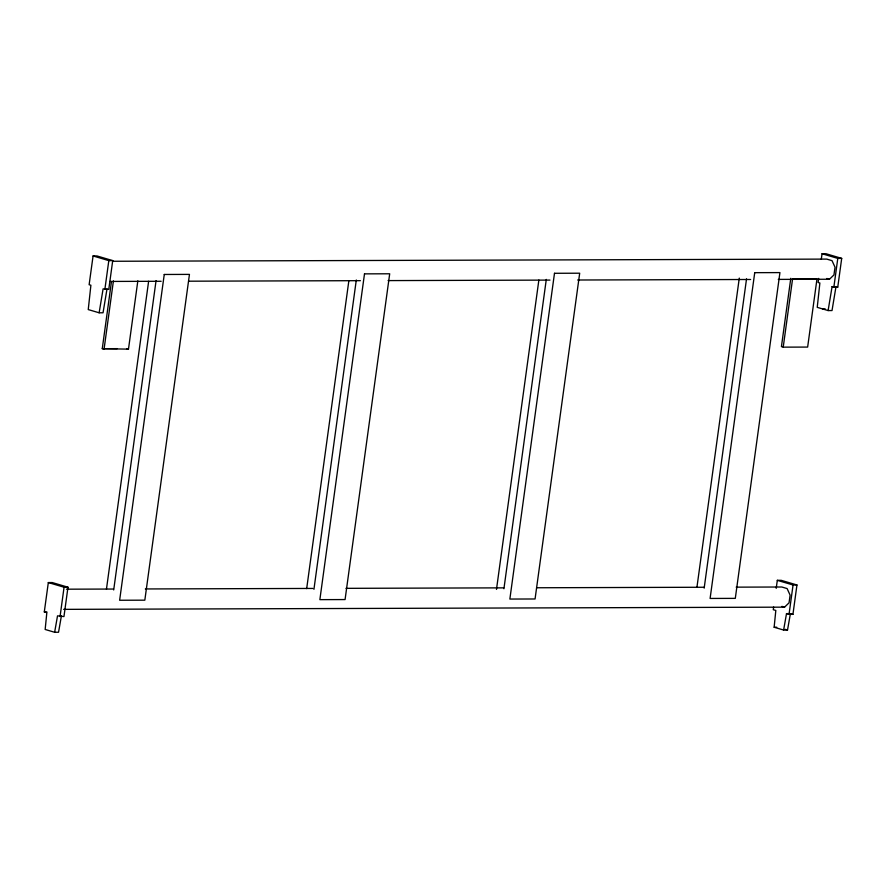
<?xml version="1.0" encoding="UTF-8"?>
<svg xmlns="http://www.w3.org/2000/svg" width="886" height="886" viewBox="0 0 886 886"><rect width="100%" height="100%" fill="white"/><g stroke="black" fill="none" stroke-linecap="round" stroke-linejoin="round"><path stroke-width="1.33" d="M776.214 588.348L777.31 580.341L781.208 580.33L796.957 584.981L792.937 614.352L790.412 613.61L787.521 630.035L783.623 630.046L774.142 627.244L775.815 610.465L773.279 609.712L773.644 607.043M44.3 611.938L48.32 582.567L52.23 582.556L67.978 587.208L63.958 616.578L57.524 615.836L54.633 632.272L45.164 629.47L46.825 612.68L44.3 611.938L46.903 611.927M99.132 312.791L103.108 288.847L108.779 289.357L112.721 260.606L96.984 255.954L93.074 255.965L89.132 284.716L90.893 285.237L88.246 309.579L99.132 312.791L103.042 312.78L107.018 288.836M60.049 616.59L64.069 587.219L48.32 582.567M104.869 289.368L108.812 260.617L93.074 255.965M137.839 280.84L128.481 349.139L102.267 348.685L111.437 281.748M104.061 349.217L113.419 280.906M106.442 589.234L148.626 281.25M113.696 589.954L156.069 280.596M306.678 588.625L348.874 280.64M313.932 589.345L356.305 279.987M496.481 589.412L538.865 280.054M503.924 588.758L546.297 279.411M696.917 587.429L739.289 278.082M704.171 588.149L746.544 278.802M790.788 278.304L781.43 346.614L783.224 347.146L807.644 347.079L817.003 278.769L792.582 278.835L783.224 347.146M818.675 278.392L818.11 282.501L819.871 283.022L817.235 307.353L828.111 310.565L832.02 310.554L835.996 286.621L837.757 287.142L841.7 258.38L825.962 253.728L822.053 253.75L821.3 259.221M792.937 614.352L789.027 614.363L793.059 584.993L777.31 580.341M837.757 287.142L833.859 287.153L837.791 258.391L822.053 253.75M828.111 310.565L832.087 286.632L834.69 286.621M61.422 615.825L58.542 632.25L54.633 632.272M783.623 630.046L786.502 613.621L790.412 613.61M778.285 279.4L829.484 279.245L833.959 274.904L835.022 267.207L832.032 260.661L826.76 259.1L112.755 261.27M63.648 609.358L784.564 607.154L789.049 602.812L790.102 595.115L787.111 588.57L781.84 587.008L736.177 587.152M108.812 260.617L112.721 260.606M837.791 258.391L841.7 258.38M109.953 281.438L161.141 281.283M188.818 281.194L360.403 280.674M388.079 280.596L549.973 280.098M577.65 280.009L750.619 279.489M822.673 308.948L825.276 308.937M102.267 348.685L117.185 348.641M64.069 587.219L67.978 587.208M793.059 584.993L796.957 584.981M66.45 589.19L113.497 589.046M145.326 588.957L312.758 588.437M345.961 588.337L503.713 587.861M536.916 587.761L704.348 587.252M774.142 627.244L776.745 627.233M826.848 278.47L829.484 279.245M832.087 286.632L833.859 287.153M126.687 348.608L128.481 349.139M781.928 606.378L784.564 607.154M786.502 613.621L789.027 614.363M785.162 629.337L787.521 630.035M164.253 274.472L119.632 600.254L144.828 600.176L189.449 274.394L164.253 274.472M364.5 273.863L319.868 599.645L345.075 599.567L389.696 273.785L364.5 273.863M554.492 273.287L509.86 599.058L535.066 598.98L579.688 273.209L554.492 273.287M754.728 272.666L710.107 598.449L735.302 598.371L779.935 272.6L754.728 272.666"/></g></svg>
